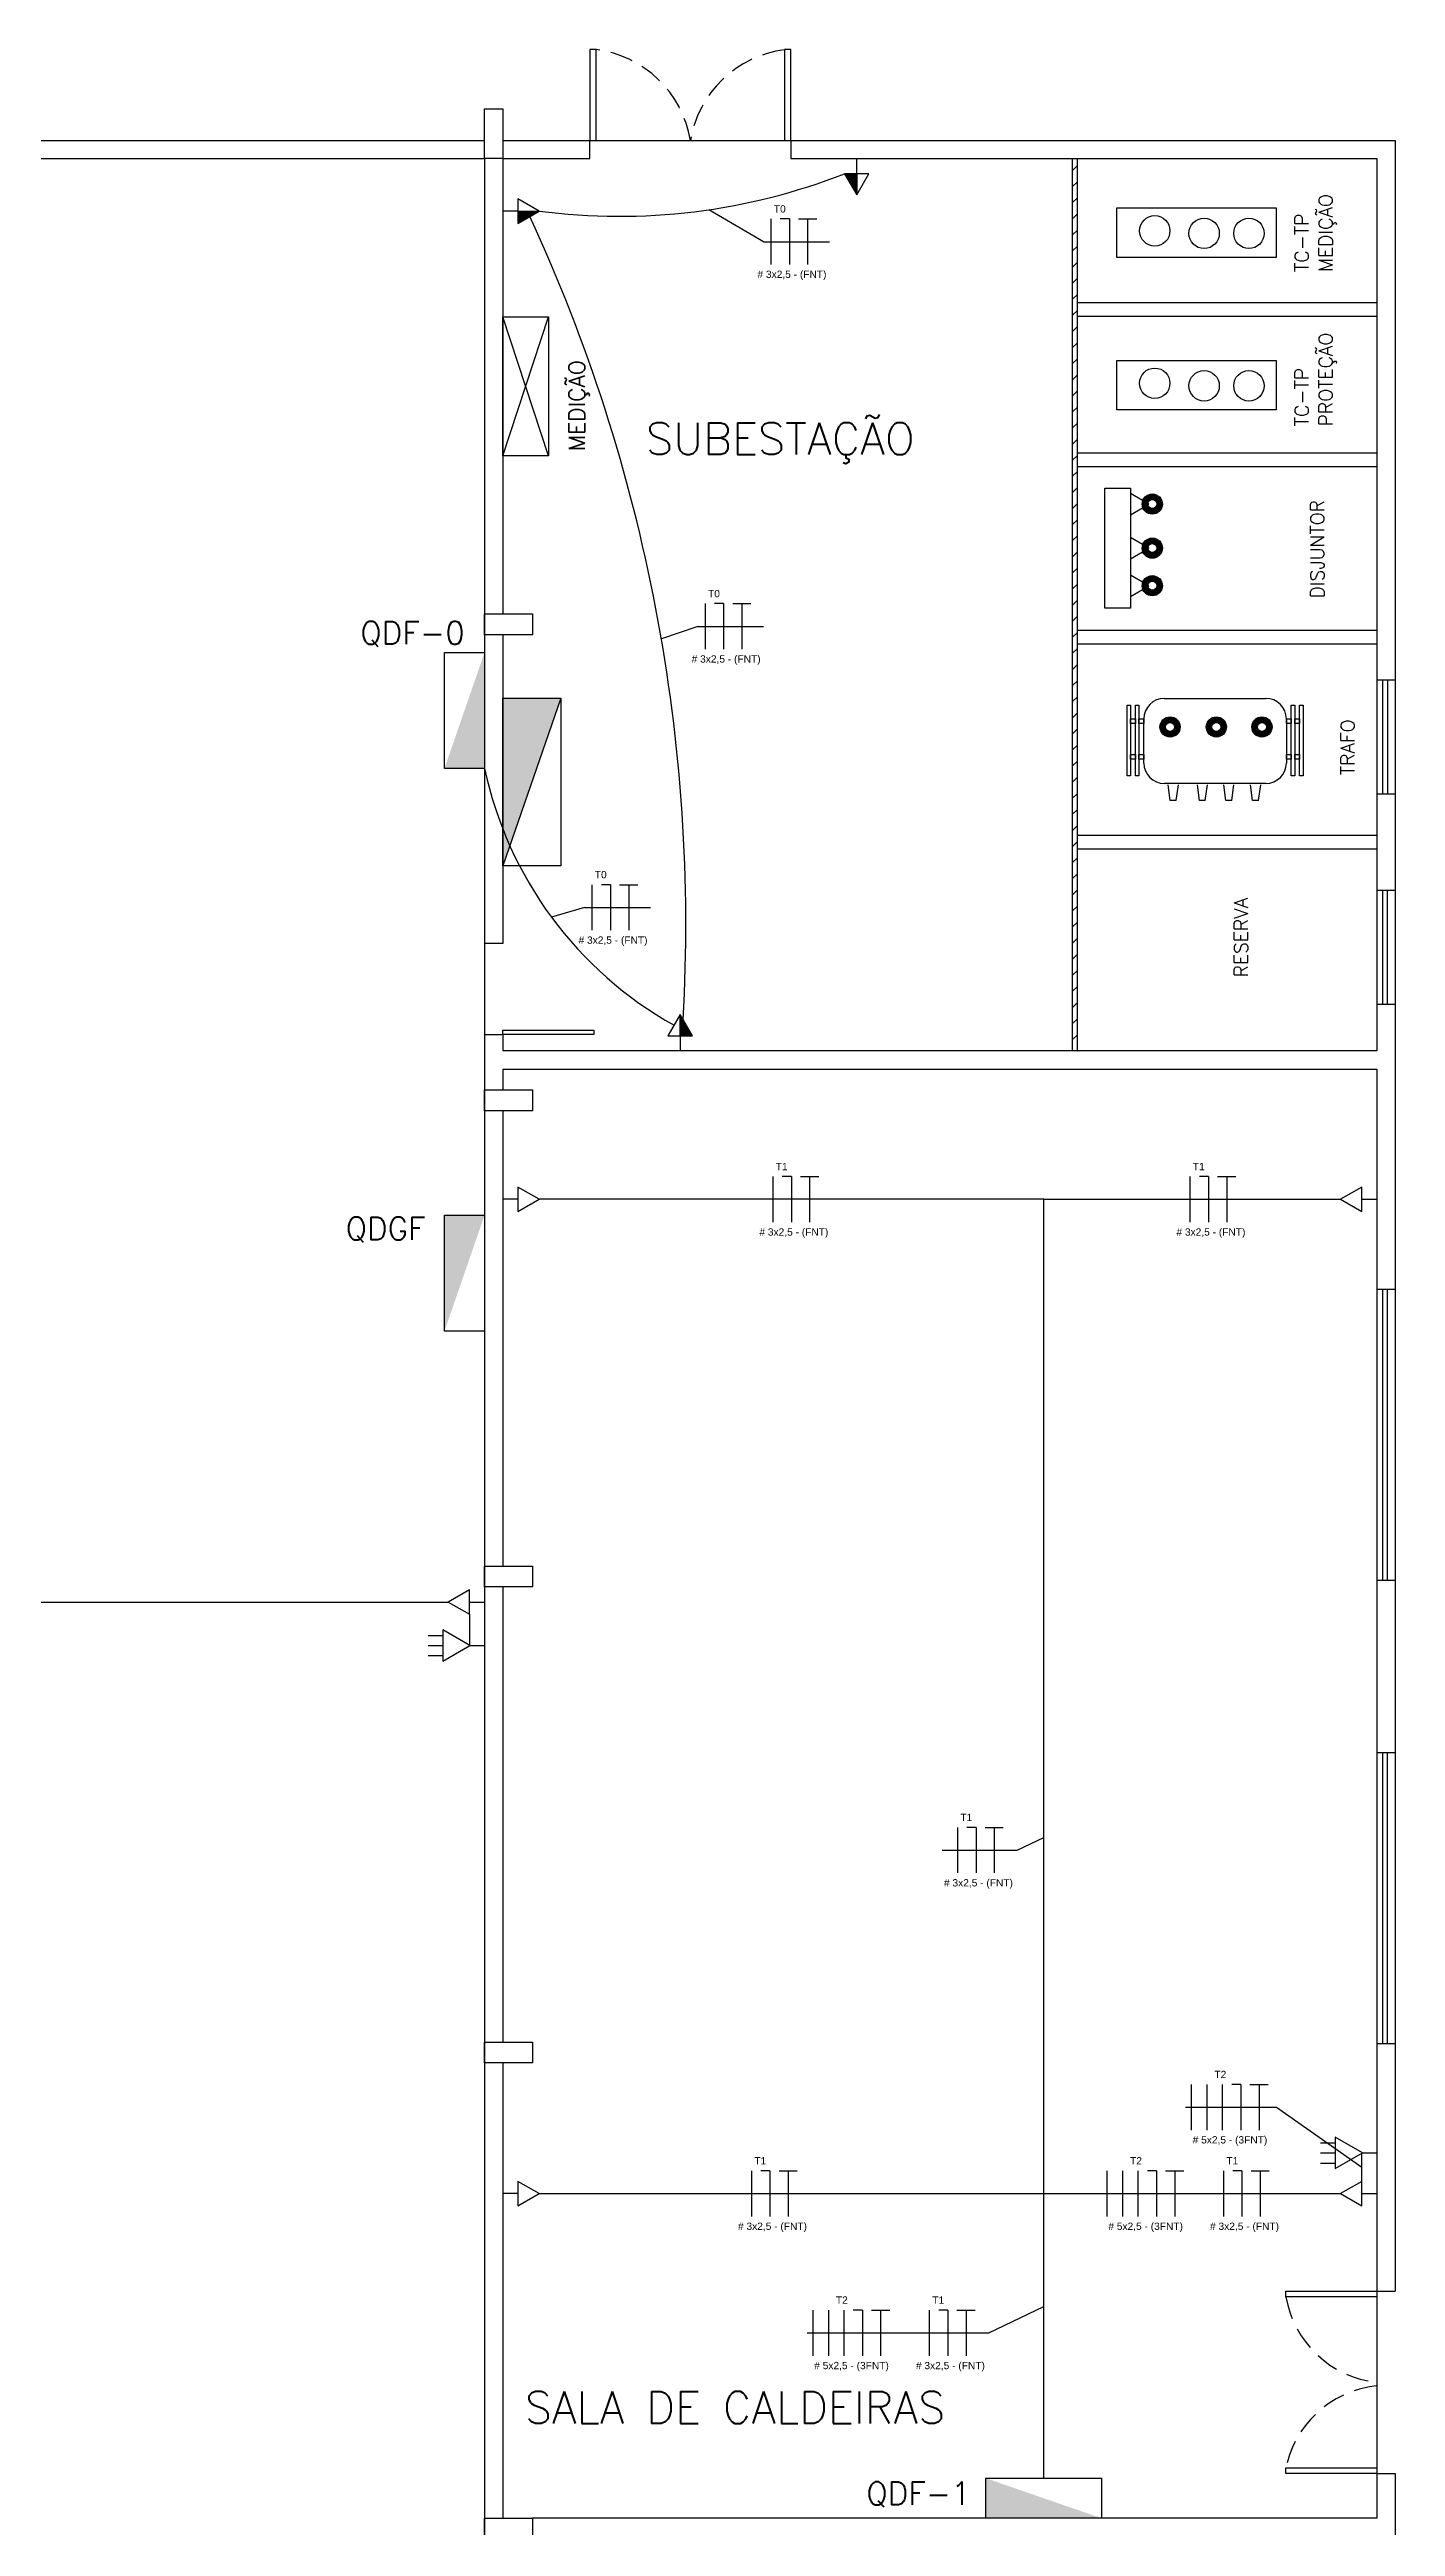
# Model space of a CAD drawing. Extents: x 196 to 487, y -28 to 149.
# Drawn here: x 313.45 to 328.23, y 107.53 to 134.73 of the extents above; entities that cross this region are included whole.
import ezdxf

# ---------------------------------------------------------------- set-up
doc = ezdxf.new("R2010")
doc.units = 0
doc.header["$MEASUREMENT"] = 0
doc.linetypes.add('DASHED2', pattern=[0.375, 0.25, -0.125])
for name, color, linetype in [('_ARQ', 5, 'CONTINUOUS'), ('_ARQ-TEXTO', 4, 'CONTINUOUS'), ('_ELT-Eletroduto', 7, 'CONTINUOUS'), ('_ELT-PONTO', 2, 'CONTINUOUS'), ('_ELT-PONTO-TEXTO', 4, 'CONTINUOUS'), ('ELET_FIAÇÃO', 1, 'CONTINUOUS'), ('ELT_FIAÇÃO_TEXTO', 255, 'CONTINUOUS')]:
    doc.layers.add(name, color=color, linetype=linetype)
doc.styles.add('ARIAL', font='arial.ttf')
doc.styles.add('ROMANS', font='romans')

msp = doc.modelspace()

# ---------------------------------------------------------------- hatches: boundary and pattern name
at = {"layer": '_ARQ'}
h = msp.add_hatch(dxfattribs=at)
h.set_pattern_fill('ANSI31', color=256, style=0)
h.set_pattern_definition([(45, (55.4362, -0.43465), (-0.08838835, 0.08838835), [])])
h.paths.add_polyline_path([(324.739, 133.534), (324.686, 133.534), (324.686, 123.734), (324.739, 123.734)])
at = {"layer": '_ELT-PONTO', "linetype": 'Continuous'}
h = msp.add_hatch(color=256, dxfattribs=at)
h.dxf.hatch_style = 1
h.paths.add_polyline_path([(322.316, 133.135), (322.316, 133.368), (322.181, 133.368)])
h = msp.add_hatch(color=256, dxfattribs=at)
h.dxf.hatch_style = 1
h.paths.add_polyline_path([(318.829, 132.958), (318.596, 132.958), (318.596, 132.823)])
h = msp.add_hatch(color=256, dxfattribs=at)
h.paths.add_polyline_path([(325.451, 129.74, 1), (325.672, 129.74, 1)])
h.paths.add_polyline_path([(325.611, 129.74, -1), (325.512, 129.74, -1)], flags=16)
h = msp.add_hatch(color=256, dxfattribs=at)
h.paths.add_polyline_path([(325.451, 129.256, 1), (325.672, 129.256, 1)])
h.paths.add_polyline_path([(325.611, 129.256, -1), (325.512, 129.256, -1)], flags=16)
h = msp.add_hatch(color=256, dxfattribs=at)
h.paths.add_polyline_path([(325.451, 128.843, 1), (325.672, 128.843, 1)])
h.paths.add_polyline_path([(325.611, 128.843, -1), (325.512, 128.843, -1)], flags=16)
for points in [[(318.229, 128.111), (317.789, 126.837), (318.229, 126.837)], [(318.429, 125.767), (319.066, 127.607), (318.429, 127.607)], [(317.789, 120.657), (318.229, 121.93), (317.789, 121.93)], [(325.005, 107.618), (323.732, 108.058), (323.732, 107.618)]]:
    msp.add_hatch(color=256, dxfattribs=at).paths.add_polyline_path(points)
h = msp.add_hatch(color=256, dxfattribs=at)
h.paths.add_polyline_path([(325.868, 127.292, 1), (325.646, 127.292, 1)])
h.paths.add_polyline_path([(325.708, 127.292, -1), (325.806, 127.292, -1)], flags=16)
h = msp.add_hatch(color=256, dxfattribs=at)
h.paths.add_polyline_path([(326.265, 127.181, 1), (326.265, 127.402, 1)])
h.paths.add_polyline_path([(326.265, 127.341, -1), (326.265, 127.242, -1)], flags=16)
h = msp.add_hatch(color=256, dxfattribs=at)
h.paths.add_polyline_path([(326.877, 127.292, 1), (326.655, 127.292, 1)])
h.paths.add_polyline_path([(326.717, 127.292, -1), (326.815, 127.292, -1)], flags=16)
h = msp.add_hatch(color=256, dxfattribs=at)
h.dxf.hatch_style = 1
h.paths.add_polyline_path([(320.377, 124.133), (320.377, 123.9), (320.511, 123.9)])

# ---------------------------------------------------------------- linework, layer by layer
at = {"layer": '_ARQ'}
for p, q in [((312.229, 133.734), (318.227, 133.734)), ((318.429, 133.734), (328.229, 133.734)), ((328.229, 133.734), (328.229, 110.111)), ((312.229, 133.534), (318.229, 133.534)), ((318.229, 133.534), (318.229, 95.049)), ((318.429, 133.534), (319.384, 133.534)), ((318.429, 133.534), (318.429, 128.534)), ((321.594, 133.534), (328.029, 133.534)), ((324.686, 123.734), (324.686, 133.534)), ((324.739, 123.734), (324.739, 133.534)), ((328.029, 133.534), (328.029, 123.734)), ((324.739, 131.954), (328.029, 131.954)), ((324.739, 131.804), (328.029, 131.804)), ((324.739, 130.304), (328.029, 130.304)), ((324.739, 130.154), (328.029, 130.154)), ((324.739, 128.354), (328.029, 128.354)), ((324.739, 128.204), (328.029, 128.204)), ((328.029, 127.81), (328.232, 127.81)), ((328.094, 126.559), (328.094, 127.81)), ((328.148, 126.559), (328.148, 127.81)), ((328.029, 126.559), (328.232, 126.559)), ((324.739, 126.104), (328.029, 126.104)), ((324.739, 125.954), (328.029, 125.954)), ((328.027, 125.498), (328.229, 125.498)), ((328.092, 124.247), (328.092, 125.498)), ((328.145, 124.247), (328.145, 125.498)), ((328.027, 124.247), (328.229, 124.247)), ((318.229, 123.913), (318.429, 123.913)), ((318.429, 123.913), (318.429, 123.734)), ((328.029, 123.734), (318.429, 123.734)), ((318.429, 123.534), (318.429, 123.305)), ((318.429, 123.534), (328.029, 123.534)), ((328.029, 123.534), (328.029, 110.111)), ((318.429, 123.076), (318.429, 118.076)), ((328.029, 121.117), (328.229, 121.117)), ((328.092, 117.917), (328.092, 121.114)), ((328.145, 117.917), (328.145, 121.114)), ((318.429, 117.847), (318.429, 112.847)), ((328.229, 117.917), (328.029, 117.917)), ((328.029, 116.027), (328.229, 116.027)), ((328.092, 112.827), (328.092, 116.025)), ((328.145, 112.827), (328.145, 116.025)), ((328.229, 112.827), (328.029, 112.827)), ((318.429, 112.618), (318.429, 107.618)), ((328.029, 110.111), (328.229, 110.111)), ((328.029, 108.111), (328.229, 108.111)), ((328.029, 108.111), (328.029, 107.618)), ((328.229, 108.111), (328.229, 103.448)), ((328.029, 107.618), (318.754, 107.618))]:
    msp.add_line(p, q, dxfattribs=at)
at = {"layer": '_ARQ', "linetype": 'Continuous'}
for p, q in [((319.384, 133.534), (319.384, 133.732)), ((319.384, 133.732), (321.594, 133.732)), ((321.594, 133.732), (321.594, 133.534)), ((318.429, 128.305), (318.429, 124.913)), ((318.429, 124.913), (318.229, 124.913)), ((328.029, 110.111), (328.029, 108.111))]:
    msp.add_line(p, q, dxfattribs=at)
for points in [[(319.384, 133.732), (319.454, 133.732), (319.454, 134.732), (319.384, 134.732)], [(321.524, 133.732), (321.594, 133.732), (321.594, 134.732), (321.524, 134.732)], [(318.429, 133.534), (318.227, 133.534), (318.227, 134.082), (318.429, 134.082)], [(328.029, 110.051), (327.029, 110.051), (327.029, 110.111), (328.029, 110.111)], [(328.029, 108.111), (327.029, 108.111), (327.029, 108.171), (328.029, 108.171)]]:
    msp.add_lwpolyline(points, close=True, dxfattribs=at)
at = {"layer": '_ARQ'}
for points in [[(318.229, 128.534), (318.754, 128.534), (318.754, 128.305), (318.229, 128.305)], [(318.429, 123.913), (318.429, 123.963), (319.429, 123.963), (319.429, 123.913)], [(318.229, 123.305), (318.754, 123.305), (318.754, 123.076), (318.229, 123.076)], [(318.229, 118.076), (318.754, 118.076), (318.754, 117.847), (318.229, 117.847)], [(318.229, 112.847), (318.754, 112.847), (318.754, 112.618), (318.229, 112.618)], [(318.229, 107.618), (318.754, 107.618), (318.754, 107.388), (318.229, 107.388)]]:
    msp.add_lwpolyline(points, close=True, dxfattribs=at)
at = {"layer": '_ARQ', "linetype": 'DASHED2'}
for centre, radius, start, end in [((319.301, 133.538), 1.204, 9.3793, 82.7104), ((321.677, 133.536), 1.204, 97.2896, 170.6207), ((328.15, 110.241), 1.136, 189.6213, 263.9217), ((328.142, 107.941), 1.136, 96.0783, 170.3787)]:
    msp.add_arc(centre, radius, start, end, dxfattribs=at)
at = {"layer": '_ELT-Eletroduto', "linetype": 'Continuous'}
for p, q in [((324.369, 122.104), (318.829, 122.104)), ((324.369, 108.058), (324.369, 122.104)), ((324.369, 122.104), (327.63, 122.104)), ((298.25, 117.681), (317.83, 117.681)), ((318.063, 117.546), (318.063, 117.206)), ((327.863, 111.318), (327.863, 111.627)), ((318.829, 111.183), (324.369, 111.183)), ((324.369, 111.183), (327.63, 111.183))]:
    msp.add_line(p, q, dxfattribs=at)
for centre, radius, start, end in [((319.708, 139.674), 6.773, 262.5423, 291.421), ((301.923, 125.12), 18.516, 356.7683, 24.8392), ((322.375, 127.717), 4.238, 191.9875, 240.8373)]:
    msp.add_arc(centre, radius, start, end, dxfattribs=at)
at = {"layer": '_ELT-PONTO'}
for p, q in [((322.181, 133.368), (322.316, 133.135)), ((322.45, 133.368), (322.181, 133.368)), ((322.316, 133.368), (322.316, 133.534)), ((322.316, 133.135), (322.45, 133.368)), ((318.829, 132.958), (318.596, 133.092)), ((318.596, 133.092), (318.596, 132.823)), ((318.596, 132.958), (318.429, 132.958)), ((318.596, 132.823), (318.829, 132.958)), ((320.377, 124.133), (320.242, 123.9)), ((320.511, 123.9), (320.377, 124.133)), ((320.242, 123.9), (320.511, 123.9)), ((320.377, 123.9), (320.377, 123.734)), ((318.829, 122.104), (318.596, 122.238)), ((318.596, 122.238), (318.596, 121.969)), ((327.863, 122.238), (327.63, 122.104)), ((327.863, 121.969), (327.863, 122.238)), ((318.596, 122.104), (318.429, 122.104)), ((318.596, 121.969), (318.829, 122.104)), ((327.63, 122.104), (327.863, 121.969)), ((327.863, 122.104), (328.029, 122.104)), ((318.063, 117.815), (317.83, 117.681)), ((318.063, 117.546), (318.063, 117.815)), ((317.83, 117.681), (318.063, 117.546)), ((318.063, 117.681), (318.229, 117.681)), ((317.61, 117.314), (317.771, 117.314)), ((317.61, 117.203), (317.771, 117.203)), ((317.61, 117.092), (317.771, 117.092)), ((318.069, 117.203), (318.229, 117.203)), ((327.41, 111.742), (327.571, 111.742)), ((327.41, 111.63), (327.571, 111.63)), ((327.869, 111.63), (328.029, 111.63)), ((318.829, 111.183), (318.596, 111.318)), ((318.596, 111.318), (318.596, 111.049)), ((327.41, 111.519), (327.571, 111.519)), ((327.863, 111.318), (327.63, 111.183)), ((327.863, 111.049), (327.863, 111.318)), ((318.596, 111.183), (318.429, 111.183)), ((318.596, 111.049), (318.829, 111.183)), ((327.63, 111.183), (327.863, 111.049)), ((327.863, 111.183), (328.029, 111.183))]:
    msp.add_line(p, q, dxfattribs=at)
at = {"layer": '_ELT-PONTO', "linetype": 'Continuous'}
for p, q in [((322.316, 133.368), (322.316, 133.135)), ((318.596, 132.958), (318.829, 132.958)), ((318.429, 130.271), (318.93, 131.798)), ((318.93, 130.271), (318.429, 131.798)), ((319.066, 127.607), (318.429, 125.767)), ((325.694, 127.606), (326.809, 127.606)), ((325.469, 126.896), (325.469, 127.381)), ((327.034, 127.381), (327.034, 126.896)), ((326.809, 126.671), (325.694, 126.671)), ((325.759, 126.485), (325.737, 126.658)), ((325.824, 126.485), (325.849, 126.658)), ((326.079, 126.485), (326.057, 126.658)), ((326.144, 126.485), (326.169, 126.658)), ((326.33, 126.671), (326.17, 126.671)), ((326.369, 126.485), (326.347, 126.658)), ((326.434, 126.485), (326.459, 126.658)), ((326.662, 126.485), (326.64, 126.658)), ((326.727, 126.485), (326.752, 126.658)), ((325.824, 126.485), (325.759, 126.485)), ((326.144, 126.485), (326.079, 126.485)), ((326.434, 126.485), (326.369, 126.485)), ((326.727, 126.485), (326.662, 126.485)), ((320.377, 123.9), (320.377, 124.133))]:
    msp.add_line(p, q, dxfattribs=at)
for points in [[(325.172, 132.449), (325.172, 132.992), (326.924, 132.992), (326.924, 132.449)], [(318.429, 131.798), (318.93, 131.798), (318.93, 130.271), (318.429, 130.271)], [(325.172, 130.775), (325.172, 131.318), (326.924, 131.318), (326.924, 130.775)], [(325.041, 128.597), (325.041, 129.916), (325.322, 129.916), (325.322, 128.597)], [(325.525, 129.74), (325.322, 129.857), (325.322, 129.623)], [(325.525, 129.256), (325.322, 129.374), (325.322, 129.139)], [(325.525, 128.843), (325.322, 128.96), (325.322, 128.726)], [(318.229, 126.837), (317.789, 126.837), (317.789, 128.111), (318.229, 128.111)], [(318.429, 127.607), (319.066, 127.607), (319.066, 125.767), (318.429, 125.767)], [(325.323, 126.755), (325.285, 126.755), (325.285, 127.531), (325.323, 127.531)], [(325.377, 127.329), (325.323, 127.329), (325.323, 127.381), (325.377, 127.381)], [(325.415, 126.755), (325.377, 126.755), (325.377, 127.531), (325.415, 127.531)], [(325.469, 127.329), (325.415, 127.329), (325.415, 127.381), (325.469, 127.381)], [(327.088, 127.329), (327.034, 127.329), (327.034, 127.381), (327.088, 127.381)], [(327.126, 126.755), (327.088, 126.755), (327.088, 127.531), (327.126, 127.531)], [(327.18, 127.329), (327.126, 127.329), (327.126, 127.381), (327.18, 127.381)], [(327.218, 126.755), (327.18, 126.755), (327.18, 127.531), (327.218, 127.531)], [(325.377, 126.938), (325.323, 126.938), (325.323, 126.99), (325.377, 126.99)], [(325.469, 126.938), (325.415, 126.938), (325.415, 126.99), (325.469, 126.99)], [(327.088, 126.938), (327.034, 126.938), (327.034, 126.99), (327.088, 126.99)], [(327.18, 126.938), (327.126, 126.938), (327.126, 126.99), (327.18, 126.99)], [(317.789, 121.93), (318.229, 121.93), (318.229, 120.657), (317.789, 120.657)], [(323.732, 107.618), (323.732, 108.058), (325.005, 108.058), (325.005, 107.618)]]:
    msp.add_lwpolyline(points, close=True, dxfattribs=at)
at = {"layer": '_ELT-PONTO'}
for points in [[(318.069, 117.203), (317.771, 117.375), (317.771, 117.031)], [(327.869, 111.63), (327.571, 111.803), (327.571, 111.458)]]:
    msp.add_lwpolyline(points, close=True, dxfattribs=at)
at = {"layer": '_ELT-PONTO', "linetype": 'Continuous'}
for centre, radius in [((325.589, 132.741), 0.167), ((326.131, 132.713), 0.167), ((326.623, 132.713), 0.167), ((325.589, 131.067), 0.167), ((326.131, 131.039), 0.167), ((326.623, 131.039), 0.167), ((325.562, 129.74), 0.111), ((325.562, 129.74), 0.0492), ((325.562, 129.256), 0.111), ((325.562, 129.256), 0.0492), ((325.562, 128.843), 0.111), ((325.562, 128.843), 0.0492), ((325.757, 127.292), 0.111), ((325.757, 127.292), 0.0492), ((326.265, 127.292), 0.111), ((326.265, 127.292), 0.0492), ((326.766, 127.292), 0.111), ((326.766, 127.292), 0.0492)]:
    msp.add_circle(centre, radius, dxfattribs=at)
for centre, start, end in [((325.694, 127.381), 90, 180), ((326.809, 127.381), 0, 90), ((325.694, 126.896), 180, 270), ((326.809, 126.896), 270, 0)]:
    msp.add_arc(centre, 0.225, start, end, dxfattribs=at)
at = {"layer": 'ELET_FIAÇÃO', "linetype": 'Continuous'}
for p, q in [((321.377, 132.372), (321.377, 132.872)), ((321.577, 132.872), (321.477, 132.872)), ((321.577, 132.872), (321.577, 132.372)), ((321.677, 132.872), (321.877, 132.872)), ((321.777, 132.872), (321.777, 132.372)), ((320.654, 128.147), (320.654, 128.647)), ((320.854, 128.647), (320.754, 128.647)), ((320.854, 128.647), (320.854, 128.147)), ((320.954, 128.647), (321.154, 128.647)), ((321.054, 128.647), (321.054, 128.147)), ((319.412, 125.059), (319.412, 125.559)), ((319.612, 125.559), (319.512, 125.559)), ((319.612, 125.559), (319.612, 125.059)), ((319.712, 125.559), (319.912, 125.559)), ((319.812, 125.559), (319.812, 125.059)), ((321.399, 121.854), (321.399, 122.354)), ((321.599, 122.354), (321.499, 122.354)), ((321.599, 122.354), (321.599, 121.854)), ((321.699, 122.354), (321.899, 122.354)), ((321.799, 122.354), (321.799, 121.854)), ((325.979, 121.854), (325.979, 122.354)), ((326.179, 122.354), (326.079, 122.354)), ((326.179, 122.354), (326.179, 121.854)), ((326.279, 122.354), (326.479, 122.354)), ((326.379, 122.354), (326.379, 121.854)), ((323.426, 114.705), (323.426, 115.205)), ((323.626, 115.205), (323.526, 115.205)), ((323.626, 115.205), (323.626, 114.705)), ((323.726, 115.205), (323.926, 115.205)), ((323.826, 115.205), (323.826, 114.705)), ((325.994, 111.882), (325.994, 112.382)), ((326.164, 111.882), (326.164, 112.382)), ((326.334, 111.882), (326.334, 112.382)), ((326.534, 112.382), (326.434, 112.382)), ((326.534, 112.382), (326.534, 111.882)), ((326.634, 112.382), (326.834, 112.382)), ((326.734, 112.382), (326.734, 111.882)), ((321.163, 110.933), (321.163, 111.433)), ((321.363, 111.433), (321.263, 111.433)), ((321.363, 111.433), (321.363, 110.933)), ((321.463, 111.433), (321.663, 111.433)), ((321.563, 111.433), (321.563, 110.933)), ((325.068, 110.933), (325.068, 111.433)), ((325.238, 110.933), (325.238, 111.433)), ((325.408, 110.933), (325.408, 111.433)), ((325.608, 111.433), (325.508, 111.433)), ((325.608, 111.433), (325.608, 110.933)), ((325.708, 111.433), (325.908, 111.433)), ((325.808, 111.433), (325.808, 110.933)), ((326.347, 110.933), (326.347, 111.433)), ((326.547, 111.433), (326.447, 111.433)), ((326.547, 111.433), (326.547, 110.933)), ((326.647, 111.433), (326.847, 111.433)), ((326.747, 111.433), (326.747, 110.933)), ((321.838, 109.403), (321.838, 109.903)), ((322.008, 109.403), (322.008, 109.903)), ((322.178, 109.403), (322.178, 109.903)), ((322.378, 109.903), (322.278, 109.903)), ((322.378, 109.903), (322.378, 109.403)), ((322.478, 109.903), (322.678, 109.903)), ((322.578, 109.903), (322.578, 109.403)), ((323.117, 109.403), (323.117, 109.903)), ((323.317, 109.903), (323.217, 109.903)), ((323.317, 109.903), (323.317, 109.403)), ((323.417, 109.903), (323.617, 109.903)), ((323.517, 109.903), (323.517, 109.403))]:
    msp.add_line(p, q, dxfattribs=at)
at = {"layer": 'ELT_FIAÇÃO_TEXTO', "linetype": 'Continuous'}
for p, q in [((321.294, 132.622), (320.693, 132.972)), ((320.571, 128.397), (320.171, 128.261)), ((319.328, 125.309), (318.964, 125.202)), ((324.077, 114.955), (324.369, 115.096)), ((326.926, 112.132), (327.863, 111.472)), ((323.768, 109.653), (324.369, 109.942))]:
    msp.add_line(p, q, dxfattribs=at)
at = {"layer": 'ELT_FIAÇÃO_TEXTO', "color": 7, "linetype": 'Continuous'}
for points in [[(321.294, 132.622), (322.016, 132.622)], [(320.571, 128.397), (321.293, 128.397)], [(319.328, 125.309), (320.05, 125.309)], [(323.255, 114.955), (324.077, 114.955)], [(325.927, 112.132), (326.926, 112.132)], [(321.77, 109.653), (323.768, 109.653)]]:
    msp.add_lwpolyline(points, dxfattribs=at)

# ---------------------------------------------------------------- texts
at = {"layer": '_ARQ-TEXTO', "style": 'ROMANS'}
for s, height, p in [('SUBESTAÇÃO', 0.35, (320, 130.283)), ('QDF-0', 0.25, (316.864, 128.2)), ('QDGF', 0.25, (316.703, 121.658)), ('SALA DE CALDEIRAS', 0.35, (318.669, 108.66)), ('QDF-1', 0.25, (322.421, 107.766))]:
    msp.add_text(s, height=height, dxfattribs=at).set_placement(p)
at = {"layer": '_ELT-PONTO-TEXTO', "style": 'ROMANS'}
for s, height, p in [('MEDIÇÃO', 0.15, (327.541, 132.289)), ('TC-TP', 0.15, (327.279, 132.289)), ('PROTEÇÃO', 0.15, (327.541, 130.594)), ('MEDIÇÃO', 0.176, (319.33, 130.319)), ('TC-TP', 0.15, (327.279, 130.594)), ('DISJUNTOR', 0.15, (327.449, 128.705)), ('TRAFO', 0.15, (327.782, 126.763)), ('RESERVA', 0.15, (326.611, 124.543))]:
    msp.add_text(s, height=height, rotation=90, dxfattribs=at).set_placement(p)
at = {"layer": 'ELT_FIAÇÃO_TEXTO', "linetype": 'Continuous', "char_height": 0.08, "attachment_point": 1, "style": 'ARIAL'}
for s, width, insert in [('T0', 0.13359, (321.406, 133.022)), ('# 3x2,5 - (FNT)', 0.84197, (321.226, 132.304)), ('T0', 0.13359, (320.683, 128.797)), ('# 3x2,5 - (FNT)', 0.84197, (320.503, 128.079)), ('T0', 0.13359, (319.44, 125.71)), ('# 3x2,5 - (FNT)', 0.84197, (319.261, 124.991)), ('T1', 0.13359, (321.427, 122.504)), ('T1', 0.13359, (326.007, 122.504)), ('# 3x2,5 - (FNT)', 0.84197, (321.247, 121.785)), ('# 3x2,5 - (FNT)', 0.84197, (325.827, 121.785)), ('T1', 0.13359, (323.454, 115.356)), ('# 3x2,5 - (FNT)', 0.84197, (323.274, 114.637)), ('T2', 0.13359, (326.244, 112.532)), ('# 5x2,5 - (3FNT)', 0.84197, (326.005, 111.814)), ('T1', 0.13359, (321.191, 111.584)), ('T2', 0.13359, (325.318, 111.584)), ('T1', 0.13359, (326.376, 111.584)), ('# 3x2,5 - (FNT)', 0.84197, (321.012, 110.865)), ('# 5x2,5 - (3FNT)', 0.84197, (325.079, 110.865)), ('# 3x2,5 - (FNT)', 0.84197, (326.196, 110.865)), ('T2', 0.13359, (322.087, 110.054)), ('T1', 0.13359, (323.145, 110.054)), ('# 5x2,5 - (3FNT)', 0.84197, (321.849, 109.335)), ('# 3x2,5 - (FNT)', 0.84197, (322.966, 109.335))]:
    msp.add_mtext_dynamic_manual_height_columns(s, width=width, gutter_width=12.5, heights=[0.111], dxfattribs=dict(at, insert=insert))

doc.saveas('drawing.dxf')
